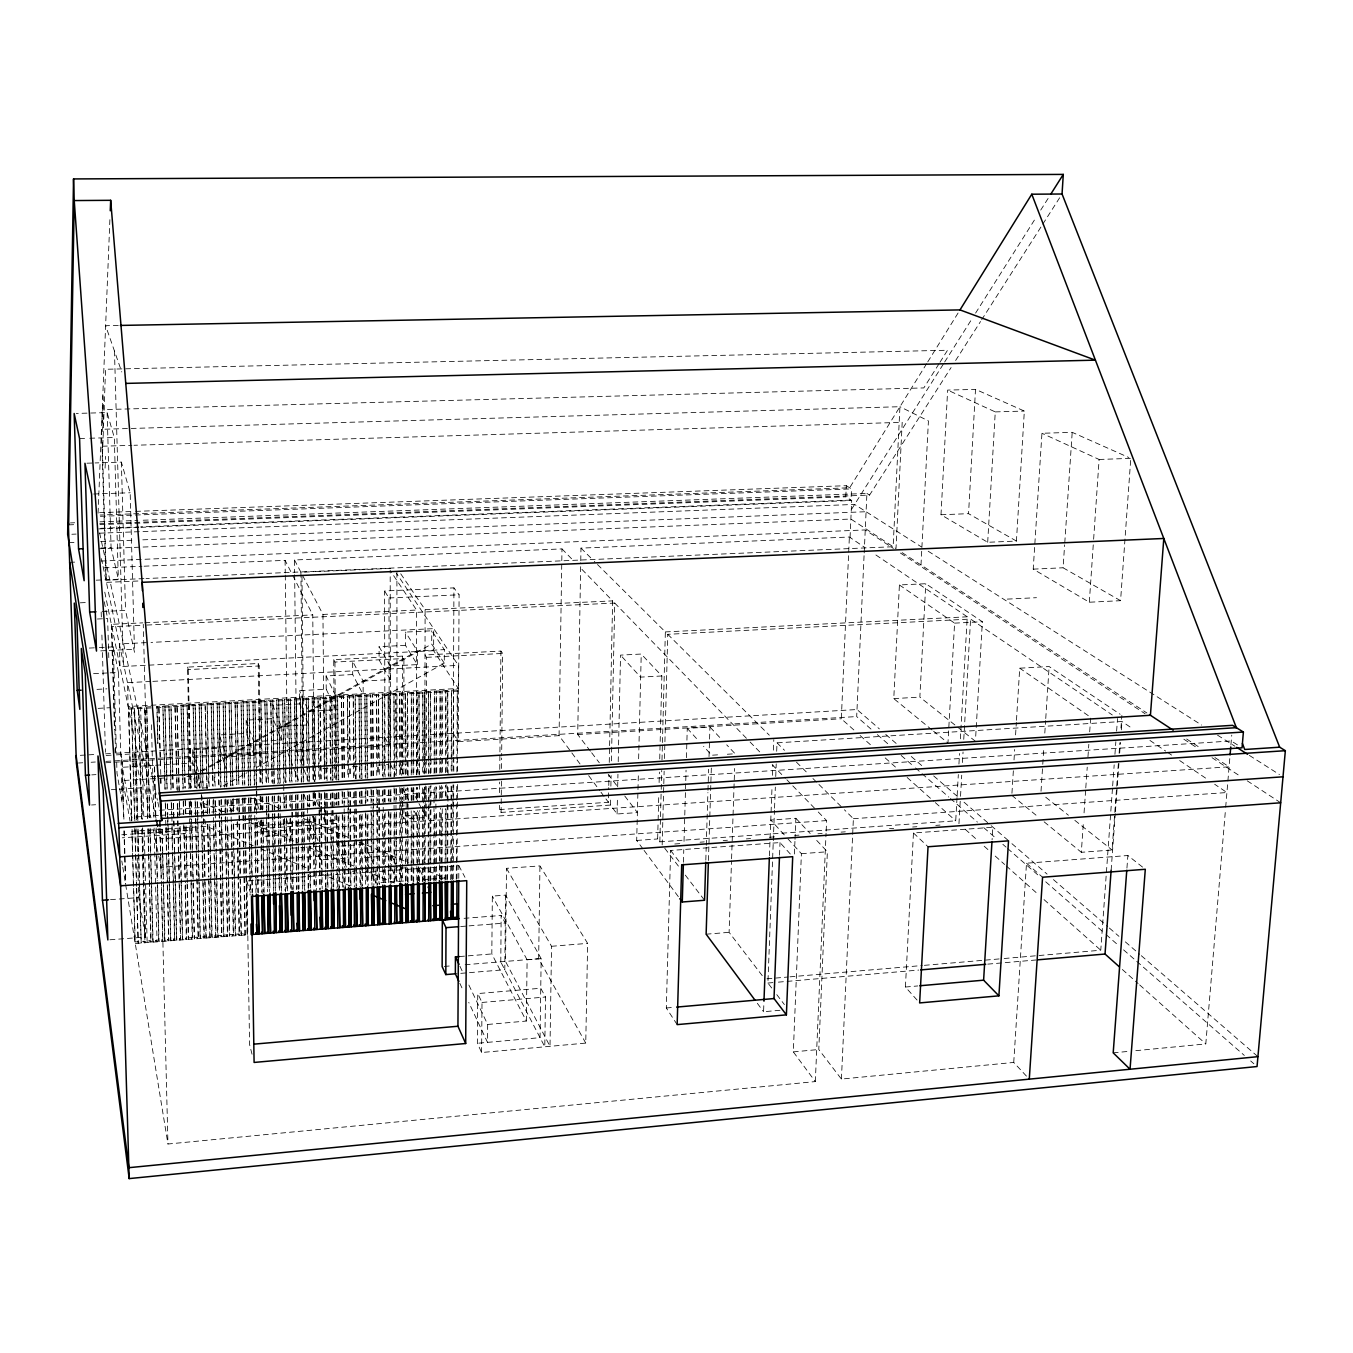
<?xml version="1.0" encoding="UTF-8"?>
<svg xmlns="http://www.w3.org/2000/svg" width="1353" height="1353" viewBox="0 0 1353 1353"><rect width="100%" height="100%" fill="white"/><g stroke="black" fill="none" stroke-linecap="round" stroke-linejoin="round"><path stroke-width="0.75" stroke-dasharray="5 3.75" d="M405.511 881.344L405.511 841.532M405.511 833.16L405.511 812.206M405.511 799.64L405.511 789.171M405.511 774.508L405.511 764.022M405.511 761.925L405.511 692.804L406.171 756.868M405.46 645.364L379.077 646.683L390.273 666.014L417.35 664.611L405.46 645.364L405.46 632.088L431.742 630.802L444.342 649.643L444.291 663.207L256.241 767.625M406.154 880.634L406.154 863.857M406.154 861.76L406.154 836.577M406.154 834.48L406.171 788.342M406.171 773.645L406.171 758.965M407.388 881.53L407.405 835.816M407.405 833.736L407.422 787.649M407.422 774.981L407.439 692.685L408.082 756.75M408.048 882.596L408.048 863.721M408.048 861.624L408.082 788.207M408.082 775.624L408.082 758.847M411.177 880.566L411.177 867.882M411.177 865.768L411.211 810.819M411.227 800.249L411.227 787.581M411.244 774.897L411.295 692.482L411.904 775.387M411.819 880.228L411.87 811.039M411.887 800.553L411.887 787.97M413.054 881.107L413.088 839.57M413.105 837.507L413.122 812.578M413.122 799.927L413.139 787.277M413.155 774.626L413.223 692.381L413.815 775.269M413.714 882.19L413.781 810.904M413.798 800.418L413.798 787.852M402.484 801.297L402.484 816.028L416.318 815.098L416.318 810.87M416.335 798.202L416.352 787.632M416.369 774.948L416.572 610.051L390.188 570.476L390.459 760.149M416.825 880.143L416.927 810.447M416.944 797.78L416.944 787.209M416.961 774.542L417.062 692.161L417.637 775.032M417.35 664.611L417.367 651.013L405.46 632.088M417.502 881.902L417.587 810.65M417.603 798.084L417.62 787.598M418.72 880.702L418.737 864.093M418.737 862.013L418.787 835.038M418.787 832.958L418.821 812.206M418.838 797.441L418.855 789.019M418.872 774.271L418.889 763.718M418.889 761.621L418.99 692.059L419.548 774.914M419.379 881.767L419.447 839.858M419.447 837.761L419.498 810.532M419.515 797.966L419.531 785.383M422.491 881.852L422.508 867.07M422.508 864.956L422.559 839.621M422.559 837.507L422.626 803.733M422.626 801.619L422.66 786.854M422.694 772.073L422.694 763.633M422.711 761.519L422.829 691.857L423.371 773.307M423.151 881.124L423.185 866.326M423.185 864.212L423.337 785.992M424.368 880.279L424.554 786.55M424.588 773.899L424.605 763.38M424.605 761.265L424.757 691.738L425.265 773.189M424.69 814.54L424.69 810.346M424.724 797.746L424.741 787.243M424.774 772.546L425.113 609.662L400.42 573.351M425.045 880.989L425.079 861.962M425.096 859.848L425.248 785.873M402.484 816.028L403.904 818.92L426.178 817.432L426.195 811.107M426.195 809.009L426.246 785.839M426.28 773.189L426.533 657.355L425.011 654.97L500.914 651.081L502.673 653.448L501.659 755.938M428.14 881.429L428.174 866.664M428.174 864.55L428.241 839.232M428.241 837.118L428.36 786.482M428.394 773.815L428.411 763.278M428.427 761.164L428.597 691.535L429.087 772.952M428.816 880.702L428.918 838.454M428.918 836.34L428.986 810.988M429.002 808.874L429.053 785.636M430.017 881.209L430.068 862.182M430.068 860.068L430.136 834.7M430.136 832.585L430.254 786.178M430.288 773.544L430.322 763.024M430.322 760.91L430.508 691.434L431.032 755.938M430.694 880.566L430.829 834.091M430.829 831.994L430.897 806.642M430.897 804.528L430.947 785.518M430.981 772.834L431.032 758.052M444.291 663.207L431.708 644.045L431.742 630.802M150.673 681.455L127.486 682.673L128.163 706.52L458.295 688.491L433.636 650.692L433.704 628.638L150.995 642.404M433.772 881.023L433.823 866.258M433.823 864.144L434.059 786.127M434.093 773.459L434.347 691.214L434.837 759.929M434.465 880.296L434.601 838.065M434.601 835.951L434.685 810.616M434.719 797.932L434.753 787.378M434.803 772.597L434.837 762.043M435.649 880.803L435.869 811.073M435.886 808.959L435.954 785.822M436.004 773.189L436.258 691.112L436.748 759.811M436.342 880.16L436.495 837.93M436.495 835.816L436.579 810.481M436.613 797.813L436.647 787.26M436.698 772.478L436.731 761.925M439.421 878.503L439.657 811.056M439.708 798.405L439.742 785.755M439.793 773.104L440.097 690.909L440.554 759.574M440.114 879.89L440.266 837.676M440.266 835.562L440.368 808.13M440.418 797.577L440.452 787.023M440.503 772.242L440.537 761.688M441.281 880.38L441.45 838.15M441.45 836.036L441.552 810.701M441.602 798.067L441.653 785.45M441.687 772.834L442.008 690.808L442.465 755.245M441.991 879.738L442.177 833.313M442.177 831.216L442.262 807.995M442.313 797.441L442.346 786.888M442.397 772.123L442.465 757.342M445.036 880.194L445.103 865.446M445.103 863.332L445.222 838.065M445.222 835.951L445.34 808.57M445.391 795.919L445.441 785.4M445.492 772.749L445.83 690.588L446.27 755.008M445.746 879.467L445.797 866.816M445.847 858.377L446.05 807.741M446.101 797.205L446.152 784.537M446.202 771.886L446.27 757.122M446.913 879.974L446.98 865.193M446.98 863.079L447.099 837.761M447.116 835.647L447.251 801.906M447.268 799.809L447.336 785.095M447.386 772.478L447.437 761.959M447.437 759.862L447.742 690.487L448.097 773.882M447.623 879.332L447.691 864.567M447.708 862.453L448.046 784.419M450.667 879.788L450.735 865.041M450.735 862.943L450.87 837.676M450.87 835.562L451.039 801.872M451.039 799.775L451.107 785.028M451.175 770.297L451.226 761.874M451.226 759.76L451.564 690.284L451.902 771.531M451.378 879.061L451.834 784.182M452.528 879.636L452.629 860.694M452.646 858.597L452.765 833.33M452.781 831.216L453.001 784.909M453.069 770.178L453.137 757.545M453.154 755.431L453.931 587.879L384.54 590.99L385.064 777.079M453.255 878.926L453.475 836.763M453.475 834.649L453.61 809.348M453.61 807.251L453.729 784.063M453.796 771.413L453.475 690.165M456.282 879.365L456.35 864.635M456.367 862.537L456.502 837.287M456.519 835.173L456.79 784.672M456.857 772.039L456.908 761.519M456.925 759.405L457.28 689.962L156.83 706.418L157.777 744.268M457.01 878.655L457.229 836.492M457.246 834.395L457.382 809.111M457.399 806.997L457.517 783.81M457.585 771.176L457.28 689.962M458.295 688.491L458.43 665.355L396.564 573.503M580.031 763.971L559.06 735.643L458.295 741.681L459.09 594.779L453.931 587.879M458.768 878.368L458.836 865.683L246.922 880.938L249.578 1044.516L252.098 1054.477M506.496 868.322L551.534 946.288L550.011 1046.326L505.532 961.425L506.496 868.322L539.948 865.903L587.642 943.379L585.748 1043.095L481.6 1052.516L477.355 1043.281L477.744 993.576L540.743 988.248L545.513 997.009L544.785 1046.799L500.678 961.814M481.6 1052.516L482.006 1002.455L477.744 993.576M468.865 985.035L487.672 1024.458L487.503 1042.368L468.747 1002.37M487.672 1024.458L526.334 1021.058L491.815 953.933L492.34 896.109L505.565 895.128L541.166 958.651L540.05 1037.666L477.355 1043.281M624.748 795.987L637.449 812.595L617.086 813.982L610.491 805.069L501.1 812.409L499.375 809.568L499.409 805.339M499.545 792.655L499.646 782.085M499.764 769.417L500.914 651.081M501.1 812.409L501.422 781.036M501.54 768.487L501.642 758.018M500.796 962.051L501.134 915.474L461.221 918.552M505.565 895.128L504.787 969.712L455.352 973.805M526.334 1021.058L527.112 959.801L492.34 896.109M585.748 1043.095L538.663 958.719L539.948 865.903M559.06 735.643L561.985 548.912L294.497 559.973L294.633 572.59M590.415 751.135L577.714 734.527L580.725 562.78M580.758 560.683L580.978 548.117L849.363 537.023L864.973 547.576M499.375 809.568L608.427 802.278L608.732 787.598M608.765 785.501L608.985 775.015M609.256 762.432L609.56 747.735M609.611 745.638L612.621 600.884L579.355 566.738M610.491 805.069L610.626 798.76M610.88 786.144L611.116 775.607M611.421 760.893L614.736 603.066L145.515 625.12M617.086 813.982L617.442 797.255M617.678 786.803L617.949 774.254M618.22 761.722L618.541 747.093M618.575 744.996L620.537 655.123L641.237 654.04L661.871 675.976L659.706 759.557M642.861 848.771L636.688 840.45L638.396 772.952M638.633 758.796L641.237 654.04M957.028 797.695L955.725 820.831L659.841 841.854L657.643 838.961L658.082 822.252M658.133 820.155L658.776 795.09M659.114 782.541L659.385 772.089M659.841 841.854L660.45 818.751M660.501 816.654L661.16 791.471M661.228 789.357L661.718 770.466M661.989 759.98L665.355 631.919L594.305 561.36M662.175 844.898L664.137 771.193M664.458 758.559L664.847 743.812M664.915 741.715L667.756 634.303L970.591 619.065L1112.284 714.959M677.16 1024.61L666.319 1007.985L670.631 850.445L780.021 842.581L792.706 856.686M683.417 862.25L683.789 849.701M684.026 841.329L685.7 782.761M685.768 780.664L686.056 770.212M686.428 757.663L687.256 728.371L709.936 727.018L721.132 738.907M705.809 860.119L706.198 847.452M706.266 845.337L707.907 792.52M707.974 790.406L708.617 769.265M709.023 756.598L709.936 727.018M708.431 860.491L711.34 767.861M762.263 975.665L729.098 932.335L731.516 860.897M731.584 858.8L734.628 768.47M779.988 1010.285L763.582 1011.74L763.887 1003.317M769.434 855.857L771.988 787.936M772.462 775.337L772.851 764.851M773.409 750.154L773.798 739.651M771.717 988.011L767.912 983.039L774.457 810.261M774.542 808.164L775.337 787.091M775.743 776.554L776.216 763.921M776.69 751.27L777.011 742.848L1121.975 721.504L1132.461 728.607M779.531 855.214L780.021 842.581M98.076 513.193L109.914 219.118M794.431 854.014L794.938 841.414M795.023 839.317L795.868 818.294L770.77 820.036L784.689 835.325M122.819 867.222L167.958 1144.012L815.318 1081.588L793.315 1051.89L801.399 853.675L786.093 836.847M105.077 468.138L105.602 456.333M815.318 1081.588L826.057 833.211M826.159 831.097L826.615 820.578L817.787 811.512M1026.453 1076.109L1013.735 1062.443L841.414 1079.068L818.785 1049.505L827.376 851.764L815.927 839.587M850.056 537.496L851.697 500.525L845.811 496.805L846.301 485.693L135.435 511.383M853.844 729.943L841.312 718.764L849.363 537.023M846.301 485.693L851.494 488.907L851.003 500.086L140.797 526.807M870.977 729.064L856.686 716.566L864.093 554.984M864.195 552.903L866.918 493.439L139.968 520.347M841.414 1079.068L853.388 818.7L844.407 809.787M143.942 578.61L105.957 580.217L101.458 429.29L899.948 406.712L893.132 546.73L146.039 578.526M932.031 729.96L893.775 698.622L899.407 584.953L925.773 583.718L982.363 621.737L975.547 739.195M920.987 564.979L928.429 420.935L899.948 406.712M975.428 741.292L919.854 697.099L925.773 583.718M917.046 1000.036L905.411 987.03L913.461 832.974L992.848 827.258L992.087 839.824M1016.424 541.065L968.545 513.666L975.513 389.343L1024.339 411.058L1016.424 541.065L987.69 542.282L940.995 514.749L947.641 390.087L975.631 389.41M899.407 584.953L954.592 623.141L947.963 743.034L933.621 731.263M957.146 795.598L958.33 774.559M958.939 764.039L959.531 753.52M960.359 738.806L967.26 616.799L873.632 553.445M958.956 823.723L960.393 798.405M960.529 796.291L961.729 775.201M962.44 762.534L963.048 751.98M963.759 739.33L970.591 619.065M987.69 542.282L995.267 411.904L947.641 390.087M1011.943 793.264L1013.38 770.347M1014.023 759.912L1014.665 749.494M1015.579 734.899L1016.357 722.401M1016.475 720.303L1019.722 668.196L1049.133 666.555L1120.132 714.249M1130.634 460.46L1120.572 600.681L1089.317 602.22L1033.218 569.139L1041.945 433.281L1072.202 432.334L1128.892 457.534M1013.735 1062.443L1026.504 863.214L1127.878 855.519L1143.725 868.017M1041.015 791.268L1042.639 766.339M1042.774 764.259L1043.856 747.617M1044.804 733.072L1045.615 720.608M1045.751 718.528L1049.133 666.555M1120.572 600.681L1063.086 567.786L1064.625 544.853M1064.777 542.773L1072.202 432.334M1089.317 602.22L1093.495 541.335M1093.63 539.238L1099.11 459.462L1041.945 433.281M1118.356 763.769L1112.081 849.988L1081.318 852.305L1083.482 821.153M1084.057 812.849L1085.647 790M1085.783 787.92L1087.237 767.151M1087.964 756.767L1088.827 744.319M1089.689 731.855L1090.704 717.327L1019.722 668.196M1004.18 958.499L1100.767 950.229L1110.678 813.305M1110.83 811.191L1112.504 788.021M1112.656 785.907L1114.179 764.851M1114.94 754.314L1115.853 741.681M1116.614 731.144L1117.527 718.511M1119.117 753.266L1119.878 742.746M1120.96 728.032L1121.874 715.416M1111.134 870.25L1115.261 813.677M1115.413 811.58L1118.914 763.396M1119.675 752.928L1120.436 742.459M1121.349 729.876L1121.975 721.504M1126.931 868.119L1127.878 855.519M1135.827 1050.672L1205.794 1043.924L1225.514 809.297M1225.683 807.2L1229.928 756.868M1230.926 744.945L1231.754 735.102M926.636 363.686L849.667 487.773L100.105 515.036M927.752 361.894L960.004 309.905M938.914 363.94L923.828 387.922L103.86 409.587L102.879 393.926M939.997 362.232L947.54 350.241L105.534 369.268L102.557 453.441M851.68 509.083L943.548 363.788M944.665 362.012L972.3 318.31M975.598 313.084L1036.212 217.224M1040.728 210.087L1049.759 195.813M99.75 523.712L869.573 495.08L951.091 367.559M955.624 360.49L980.536 321.524M981.669 319.748L1041.675 225.883M1042.808 224.108L1060.921 195.779M223.076 786.042L247.024 772.749M200.515 771.125L417.367 650.996L444.342 649.626M202.054 771.295L431.708 644.045M1113.198 1052.854L1127.59 1051.467M793.315 1051.89L818.785 1049.505M666.319 1007.985L674.606 1007.258M905.411 987.03L917.757 985.948M482.006 1002.455L545.513 997.009M766.914 978.811L787.92 977.018M790.017 976.832L922.289 965.518M924.387 965.332L1002.083 958.685M767.912 983.039L776.301 982.329M778.381 982.143L918.687 970.067M987.775 964.131L1035.941 959.987M444.224 966.431L452.595 965.738M465.144 964.723L538.663 958.719M527.112 959.801L541.166 958.651M551.534 946.288L587.642 943.379M706.131 934.196L729.098 932.335M459.479 956.554L491.815 953.933M460.68 926.534L466.954 926.044M469.051 925.875L505.261 923.05L501.134 915.474M109.965 939.777L145.6 937.054L144.128 882.393M142.792 854.132L145.177 942.72L144.906 941.198L135.012 941.959L131.901 831.266L206.417 826.328L253.214 845.71M148.779 853.726L151.113 942.263L150.843 940.741L146.885 941.045L147.156 942.567L144.111 828.696M151.299 882.207L152.821 940.589L156.779 940.284L157.049 941.806L154.124 828.036M155.933 829.677L158.741 940.132L162.698 939.828L162.986 941.35M163.223 881.361L164.66 939.675L168.618 939.388L168.905 940.893L166.842 856.703M169.159 880.938L170.579 939.236L174.52 938.931L174.825 940.436L172.71 852.086M175.112 880.515L176.482 938.779L180.423 938.475L180.727 939.98L179.357 881.107M179.848 828.087L182.384 938.322L186.308 938.018L186.629 939.523L185.395 884.896M187.069 883.813L188.27 937.866L192.194 937.561L192.532 939.067L190.587 850.851M192.989 883.391L194.155 937.409L198.079 937.105L198.417 938.61L196.625 854.656M198.806 878.807L200.041 936.952L203.965 936.665L204.303 938.153L203.085 879.416M203.119 801.162L205.91 936.513L209.816 936.208L210.189 937.714L209.005 878.993M210.611 877.979L211.778 936.056L215.685 935.752L216.057 937.257L214.417 853.422M215.956 848.957L217.647 935.6L221.537 935.312L221.926 936.8L220.251 848.821M221.858 848.551L223.499 935.16L227.389 934.855L227.778 936.344L226.763 881.429M228.369 881.936L229.333 934.703L233.223 934.399L233.629 935.904L232.648 881.006M233.663 847.739L235.185 934.263L239.075 933.959L239.464 935.447L237.942 846.809M239.616 851.561L241.003 933.807L244.893 933.502L245.299 934.991L244.335 875.932M246.28 875.797L247.244 934.855L135.249 943.481L133.727 888.6M337.929 840.568L337.962 846.251L364.921 844.373L364.972 857.565L375.931 883.069L403.431 881.057L398.425 870.182M801.399 853.675L827.376 851.764M674.809 844.001L681.117 843.545M700.059 842.192L704.27 841.887M723.212 840.534L727.424 840.247M746.366 838.894L750.577 838.589M769.519 837.236L775.844 836.78M794.786 835.427L798.997 835.139M817.939 833.786L822.15 833.482M841.092 832.129L845.304 831.824M889.496 828.679L893.707 828.374M912.649 827.021L916.86 826.734M935.802 825.381L940.014 825.076M352.169 871.247L356.11 870.96M399.964 868.22L408.149 867.628M110.523 899.644L138.716 897.597L145.6 937.054M826.615 820.578L161.007 867.222L153.024 828.154M853.388 818.7L1226.917 792.537L1214.673 784.25M315.131 846.403L320.255 859.899L348.127 857.937L348.178 867.645M364.972 857.565L391.761 855.688L397.596 868.372M636.688 840.45L657.643 838.961M283.251 819.495L283.301 823.317L310.615 821.508L310.733 834.835L337.878 832.991L340.246 838.742M292.079 848.162L304.104 847.333M306.116 847.198L320.137 846.234L320.255 859.899M235.016 824.417L263.463 822.523L263.666 836.34L291.927 834.429L292.011 842.276M121.77 834.767L191.094 830.133L191.838 833.127L122.277 837.795M314.64 817.669L314.674 821.88L260.588 825.499L261.569 828.459L336.085 823.47L336.034 815.081M323.13 817.398L324.652 821.22L334.884 820.544L336.085 823.47M159.569 810.244L1231.264 740.97L1238.959 745.841M158.453 815.504L131.512 817.263L122.396 767.286L153.481 765.409M160.533 815.369L183.332 813.88M185.412 813.745L234.779 810.532L231.735 800.519M91.547 804.984L95.64 804.731M155.713 776.351L147.274 776.876L143.266 624.257M164.153 778.009L122.785 780.563L130.074 821.136M186.917 776.605L193.124 776.233L196.185 787.75M322.961 768.521L333.498 767.861M352.49 766.694L360.93 766.17M377.808 765.138L388.362 764.479M111.335 789.695L117.373 789.323M119.402 789.188L141.591 787.818L142.437 819.343M717.58 754.856L711.729 755.228L703.577 746.281M727.322 754.247L735.119 753.756L726.713 744.843M207.584 787.717L199.635 788.224L198.671 772.14M78.474 763.007L82.702 762.771M91.125 762.263L95.353 762.01M105.889 761.384L856.686 716.566M105.788 762.754L287.394 751.896L292.688 765.51M294.65 574.704L296.595 751.338L389.224 745.807L388.987 597.975L384.54 590.99M577.714 734.527L841.312 718.764M253.975 755.228L226.255 756.885L219.406 734.95L246.381 733.394L253.975 755.228L253.755 741.647L246.178 720.151L273.069 718.629L281.373 740.023L253.755 741.647M155.544 765.274L192.836 763.024L195.897 774.39M91.767 774.88L95.978 774.626M893.775 698.622L919.854 697.099M80.317 755.329L86.643 754.957M88.723 754.839L95.065 754.467M105.517 753.841L114.007 753.35M116.02 753.232L857.007 709.53L879.365 728.895M193.09 774.339L192.549 749.799L219.643 748.192L225.934 768.605M106.126 755.464L114.312 754.991M116.358 754.873L134.759 753.773L141.591 787.818M299.673 703.898L272.883 705.387L281.204 726.443L308.704 724.87L299.673 703.898L299.537 690.656L326.225 689.218L335.967 709.75L308.569 711.289L299.537 690.656M661.871 675.976L640.578 677.126L620.537 655.123M98.109 708.363L110.286 707.704M352.693 674.555L326.107 675.959L335.865 696.152L363.162 694.664L363.111 681.066L352.626 661.296L352.693 674.555L363.162 694.664M150.758 706.74L128.45 707.974L131.613 820.831M151.046 707.94L128.704 709.158L131.833 821.051M156.83 706.418L157.117 707.602L458.024 691.095M96.976 689.37L106.887 688.846M363.111 681.066L390.29 679.612L390.273 666.014M190.181 788.342L187.526 667.114L258.203 663.494L259.184 665.964L260.672 767.252M334.462 762.027L333.717 659.638L402.45 656.12L403.904 658.522L403.904 757.714M93.577 673.676L108.071 672.931M110.151 672.83L118.438 672.39L122.21 803.039L117.018 773.341L116.713 762.804M187.526 667.114L188.27 669.6L259.184 665.964M333.717 659.638L334.952 662.057L403.904 658.522M426.533 657.355L502.673 653.448M152.788 681.354L458.43 665.355M665.355 631.919L967.26 616.799M954.592 623.141L982.363 621.737M433.636 650.692L119.994 666.623L119.352 643.943L148.881 642.506M1007.308 599.108L1036.483 597.688M89.315 648.07L97.315 647.681M99.31 647.58L113.314 646.886L118.438 672.39M100.731 650.878L107.039 650.556M109.153 650.455L134.437 649.22L130.176 492.763L121.364 462.117L95.065 462.946M97.382 619.014L107.631 618.541L108.054 633.052M104.773 592.157L111.352 624.325L142.826 622.854M144.923 622.752L312.763 614.905L314.302 781.763M303.918 765.477L301.956 574.247L322.961 614.431L416.572 610.051M425.113 609.662L612.621 600.884M115.546 752.268L111.842 626.693L143.401 625.204M80.284 602.812L86.271 602.542M388.987 597.975L459.09 594.779M102.304 611.488L125.525 610.44L134.522 652.349M1033.218 569.139L1063.086 567.786M137.921 581.012L106.413 582.365L102.151 439.505M104.063 567.854L141.947 566.281M144.061 566.197L285.094 560.362L291.774 573.537M96.215 580.183L118.354 579.253L114.295 437.526L107.124 412.597L76.208 413.426M294.497 559.973L300.907 572.251L313.422 571.71M315.52 571.626L392.725 568.328M100.917 547.999L111.081 547.61L118.354 579.253M940.995 514.749L968.545 513.666M99.361 548.777L850.885 519.045L896.007 548.608L902.197 422.339L133.998 445.272M69.646 562.324L78.085 561.985M101.306 561.038L865.244 529.936L893.403 548.422M71.861 534.249L76.089 534.08M99.293 533.2L854.622 504.432L921.308 546.832M68.986 542.705L75.311 542.452M100.629 541.471L134.353 540.168M142.792 539.83L866.072 511.722M99.581 512.686L133.338 511.451M100.393 516.322L851.494 488.907M70.441 522.918L74.652 522.765M99.936 521.835L137.871 520.431M68.648 524.863L74.855 524.626M99.953 524.609L845.811 496.805M100.748 528.313L138.683 526.892M98.752 528.905L138.818 527.382M140.932 527.315L851.697 500.525M93.661 494.014L130.176 492.763M1099.11 459.462L1130.787 458.363M86.964 463.2L93.036 463.014M102.354 446.219L131.901 445.34M79.573 438.541L87.742 438.287M89.788 438.237L114.295 437.526M995.267 411.904L1024.339 411.058M118.286 325.464L105.619 325.701L121.77 371.974M261.011 848.94L309.769 869.133M321.456 873.97L350.715 886.097M223.313 811.58L199.906 801.822L205.876 824.281M248.664 822.167L297.423 842.513M309.127 847.401L353.979 866.123M365.682 870.994L394.941 883.205M279.428 808.35L255.429 798.236L227.744 800.029L231.092 811.293M303.275 818.396L351.391 838.657M359.12 841.921L408.86 862.876M420.259 867.662L444.782 877.996L418.365 879.957L418.381 866.901L425.434 881.513M866.918 493.439L869.573 495.08M928.209 551.229L1201.616 725.056M1217.531 735.169L1234.9 746.213M1249.394 755.431L1279.464 774.559M902.13 552.616L1146.887 712.98M1186.666 739.026L1199.367 747.346M1214.943 757.562L1229.082 766.813L160.297 838.809L158.132 828.493M900.455 553.056L1145.128 713.758M1183.858 739.195L1196.187 747.279M1212.034 757.697L1240.194 776.199M1247.229 780.816L1280.682 802.786M1149.949 740.446L1165.694 751.101M1167.453 752.285L1172.696 755.837M1179.698 760.572L1207.688 779.514M1045.734 797.221L1068.396 815.233M1074.857 820.375L1112.081 849.988M1011.824 795.361L1037.683 816.535M1044.144 821.846L1081.318 852.305M885.758 734.425L896.938 744.099M911.313 756.547L922.492 766.238M933.671 775.912L957.636 796.663M964.029 802.194L989.584 824.315M991.174 825.702L1010.336 842.293M1011.943 843.68L1047.087 874.106M1053.463 879.636L1107.769 926.67M1109.375 928.04L1118.965 936.344M1125.341 941.874L1139.716 954.322M1141.323 955.708L1257.918 1056.659M1026.504 863.214L1042.571 877.234M877.336 734.611L888.464 744.336M901.166 755.448L913.884 766.559M915.474 767.946L948.825 797.103M950.415 798.507L977.424 822.117M983.783 827.664L996.485 838.775M1002.844 844.323L1006.023 847.113M1007.613 848.5L1039.392 876.27M1045.734 881.818L1104.522 933.215M1106.111 934.602L1117.223 944.326M1123.582 949.874L1244.32 1055.425M1250.679 1060.972L1253.859 1063.746M860.119 735.542L871.095 745.334M885.2 757.917L896.16 767.692M907.136 777.485L933.773 801.264M935.346 802.65L955.725 820.831M965.264 829.338L977.864 840.585M984.172 846.217L988.908 850.428M995.199 856.06L1004.653 864.482M1006.226 865.886L1037.751 894.012M1044.042 899.627L1100.767 950.229M1122.347 969.492L1138.093 983.53M1139.666 984.933L1205.794 1043.924M913.461 832.974L928.04 846.758M580.978 548.117L592.834 559.888M667.756 634.303L769.316 735.203M777.011 742.848L784.503 750.289M796.477 762.179L806.963 772.597M812.95 778.55L817.449 782.998M818.954 784.486L842.902 808.299M561.985 548.912L573.554 560.785M614.736 603.066L748.632 740.531M750.103 742.036L760.403 752.606M772.174 764.699L785.416 778.279M786.888 779.802L791.302 784.334M792.773 785.839L816.316 810.007M795.868 818.294L810.193 833.516M687.256 728.371L698.131 740.311M670.631 850.445L681.709 864.855M591.684 752.792L599.311 762.771M608.224 774.39L617.12 786.008M664.746 848.246L680.153 868.389M685.294 875.103L704.558 900.269M776.791 994.641L784.402 1004.586M588.673 775.624L599.785 790.626M601.02 792.283L604.723 797.289M605.958 798.946L608.427 802.278M644.079 850.428L679.815 898.663M757.325 1003.3L763.582 1011.74M453.221 733.343L458.295 741.681M390.29 679.612L379.111 659.943L379.077 646.683M384.912 695.104L384.269 693.954L384.404 758.373M458.836 865.683L464.975 877.319M384.844 737.368L389.224 745.807M398.949 765.003L403.718 774.17M411.346 788.85L418.009 801.703M418.973 803.53L421.832 809.043M422.779 810.87L426.178 817.432M390.459 764.36L396.209 775.641M402.906 788.799L408.657 800.063M414.407 811.343L416.318 815.098M292.738 575.414L312.763 614.905M459.919 966.262L463.504 973.771M459.817 983.327L463.386 990.937M391.778 868.812L397.596 881.666M364.921 844.373L373.36 863.738M341.024 840.67L348.127 857.937M337.962 846.251L348.211 871.535M296.595 751.338L301.516 763.599M303.968 769.688L308.569 781.138M313.169 792.587L322.352 815.504M293.449 767.455L298.759 781.053M304.07 794.668L308.619 806.337M312.408 816.062L314.674 821.88M310.615 821.508L317.938 840.517M310.733 834.835L314.403 844.475M258.93 700.82L260.334 767.269M286.515 819.343L291.927 834.429M283.301 823.317L290.049 842.429M259.133 809.466L255.429 798.253L255.599 809.804M258.727 821.186L263.666 836.34M246.922 880.938L250.339 892.574M189.082 704.642L190.925 775.134M247.244 934.855L245.417 846.944M243.929 933.587L244.335 935.075M192.549 749.799L198.671 772.174L198.959 785.738M241.003 933.807L241.409 935.295L240.411 876.22M196.405 776.284L199.635 788.241M201.259 794.279L202.882 800.316M203.424 802.329L206.13 812.392M238.094 934.027L238.5 935.532M235.185 934.263L235.574 935.752L234.137 853.422M232.259 934.483L232.648 935.972M229.333 934.703L229.722 936.208L227.693 824.248M226.408 934.923L226.797 936.428M223.499 935.16L223.871 936.648L222.755 877.471M220.573 935.38L220.945 936.885M217.647 935.6L218.002 937.105L216.311 849.092M214.704 935.836L215.076 937.325M211.778 936.056L212.133 937.561L209.884 824.349M208.852 936.276L209.208 937.781M205.91 936.513L206.265 938.018L205.064 879.281M202.984 936.733L203.322 938.238M200.041 936.952L200.379 938.458L198.519 850.31M197.098 937.189L197.437 938.694M194.155 937.409L194.494 938.914L192.667 854.927M140.898 708.498L140.627 707.298L143.824 818.142M191.213 937.646L191.551 939.151M188.27 937.866L188.608 939.371L187.374 884.744M99.632 532.964L157.405 800.215M157.844 802.228L159.147 808.231M185.327 938.086L185.649 939.608M182.384 938.322L182.706 939.828L181.437 885.166M101.424 558.603L102.828 565.317M103.065 566.467L155.984 818.261M179.442 938.542L179.746 940.047M176.482 938.779L176.803 940.284L174.706 851.95M111.842 626.693L150.927 817.872M173.539 938.999L173.844 940.504M104.249 601.747L107.631 618.541M170.579 939.236L170.884 940.741L168.736 852.356M167.62 939.456L167.924 940.961M164.66 939.675L164.965 941.198L163.493 882.241M161.717 939.912L162.005 941.417M158.741 940.132L159.028 941.654L157.523 882.663M155.781 940.369L156.069 941.874M120.755 753.063L122.227 761.012L123.935 820.459M152.821 940.589L153.092 942.111L150.792 853.591M149.862 940.825L150.132 942.348M143.925 941.282L144.179 942.804M121.804 860.965L122.48 865.125M102.405 405.765L103.386 421.324M102.151 411.853L103.132 427.362M101.915 417.891L102.879 433.349M101.187 611.996L101.441 620.384M101.898 635.031L105.466 752.285M124.239 830.962L125.744 883.441M121.888 759.236L123.647 820.324M123.952 830.86L125.474 883.526M107.124 412.597L111.081 547.61M113.314 646.886L116.409 752.268M111.352 624.325L114.464 729.69M115.022 748.649L115.14 752.86M108.122 635.132L108.798 657.93M142.657 827.748L144.078 880.296M141.828 818.277L138.598 707.416L141.625 819.039M142.099 828.831L142.725 852.035M141.896 829.575L143.266 880.126M143.317 882.224L144.906 941.198M137.854 820.645L134.539 707.636L137.634 820.425M138.091 829.085L141.202 943.024L139.359 883.052M137.921 830.877L138.496 851.747M138.547 853.828L139.291 880.972M134.759 753.773L136.585 820.476M136.822 828.814L137.566 855.908M137.617 857.988L138.361 885.082M138.429 887.179L138.716 897.597M134.843 820.848L131.495 707.805L134.59 819.495M135.08 829.288L136.653 886.283M136.721 888.38L138.226 943.261L136.349 882.731M134.826 827.935L136.281 880.617M132.07 829.49L133.659 886.486M121.364 462.117L125.525 610.44M114.464 351.002L123.309 662.784M154.58 766.813L155.916 819.478M156.136 827.901L157.472 880.566M154.327 767.117L155.663 819.241M151.468 724.785L153.921 819.597M149.845 817.753L146.716 706.976L149.608 817.55M150.132 828.29L150.724 851.477M149.929 830.082L151.248 880.126M147.849 817.889L144.686 707.078L147.629 818.65M148.12 828.425L148.729 851.612M147.9 829.169L150.843 940.741M172.812 772.022L170.968 705.64L172.541 772.275M172.863 774.136L173.218 788.85M173.556 803.581L174.655 849.836M172.592 774.356L172.93 788.917M173.285 803.496L175.061 878.418M170.816 772.14L168.939 705.759L170.952 789.78M170.85 774.254L171.205 788.968M171.56 803.699L171.814 814.218M171.865 816.316L172.66 849.988M171.256 802.38L171.56 814.98M171.865 827.596L174.52 938.931M166.791 772.394L164.914 705.978L166.639 776.808M166.842 774.491L167.197 789.222M167.552 803.953L167.823 814.472M167.873 816.586L168.685 850.259M166.69 778.888L166.943 789.306M167.298 803.885L167.637 818.464M167.687 820.544L168.398 849.701M168.448 851.781L169.108 878.858M164.897 776.723L162.884 706.08L164.948 790.152M164.948 778.821L165.201 789.357M165.556 804.088L165.81 814.607M166.131 827.241L166.791 854.606M165.269 802.769L165.827 825.888M165.878 827.985L167.214 882.63M167.265 884.727L168.618 939.388M161.024 783.286L158.859 706.3L160.314 764.665M162.174 829.609L163.442 880.143M160.669 779.26L160.77 783.421M161.92 829.271L162.428 850.107M162.495 852.187L163.155 879.281M157.117 707.602L158.013 743.406M160.043 828.611L167.958 1144.012M159.891 828.374L160.584 855.722M160.635 857.819L161.159 878.858M161.379 887.264L162.698 939.828M190.452 800.875L190.874 819.681M190.925 821.778L191.094 830.133M189.2 787.852L187.069 704.761L188.913 788.647M189.521 802.549L189.758 813.052M190.029 825.651L190.553 848.754M189.2 801.23L190.959 880.938M190.993 883.035L192.194 937.561M184.921 775.489L183.044 704.981L184.634 775.692M184.972 777.603L185.209 788.106M185.496 800.705L185.784 813.305M186.054 825.922L187.323 882.646M184.684 777.772L184.921 788.173M185.192 800.655L185.479 813.136M185.801 827.698L186.359 852.644M186.41 854.707L187.018 881.733M183.213 788.224L181.031 705.082L182.655 776.436M183.501 800.841L183.839 815.538M184.076 826.057L184.684 853.371M184.735 855.468L185.361 882.782M182.706 778.533L182.943 789.036M183.213 801.619L183.501 814.202M183.737 824.704L184.414 854.081M184.465 856.178L184.938 877.167M185.124 885.555L186.308 938.018M179.256 790.575L177.006 705.319L178.647 776.064M179.509 801.094L179.848 815.808M180.084 826.311L181.387 883.069M178.681 778.144L178.968 790.626M179.256 803.124L179.56 815.605M177.26 790.71L174.994 705.42L176.651 776.808M177.564 803.31L179.323 879.01M176.702 778.905L176.955 789.408M177.294 804.105L177.632 818.802M177.683 820.899L178.461 854.487M178.511 856.584L180.423 938.475M206.84 788.292L205.132 703.763L207.178 788.833M207.094 800.976L207.347 813.643M207.567 824.214L208.024 847.452M208.074 849.566L208.633 877.048M208.666 879.162L209.816 936.208M202.815 770.195L201.123 703.983L202.865 788.478M202.849 772.292L203.204 789.07M203.457 801.669L205.013 877.184M200.819 770.314L199.111 704.101L200.853 787.903M200.853 772.411L201.157 787.108M201.343 795.496L203.035 877.319M201.157 802.566L201.377 813.052M201.648 825.618L202.206 852.847M202.257 854.944L203.965 936.665M196.828 770.567L195.103 704.321L196.895 788.85M196.862 772.664L197.183 787.345M197.487 802.041L197.707 812.544M197.758 814.641L198.468 848.213M197.166 801.534L198.756 876.744M194.917 774.88L193.09 704.423L194.883 788.275M194.967 776.977L195.187 787.48M195.508 802.177L195.813 816.857M195.864 818.971L196.574 852.542M195.153 800.858L195.661 823.909M195.695 826.006L198.079 937.105M190.976 777.231L191.196 787.734M191.517 802.43L191.754 812.916M192.025 825.516L192.616 852.83M188.27 669.6L190.874 789.103M191.145 801.686L192.295 852.221M192.346 854.301L192.938 881.31M221.046 786.6L219.118 703.002L220.708 787.361M221.3 799.285L221.655 818.294M221.689 820.408L222.721 875.357M220.945 800.012L221.824 846.437M219.406 734.95L219.643 748.192M218.746 769.231L217.123 703.12L218.374 768.555M218.78 771.311L219.051 785.975M219.338 800.638L219.541 811.124M219.575 813.221L220.201 846.724M218.408 770.669L218.696 785.433M218.966 800.215L219.169 810.768M219.22 812.882L219.862 846.657M219.896 848.754L221.537 935.312M215.093 786.228L213.131 703.34L214.4 768.741M215.364 800.891L215.567 811.377M215.82 823.943L216.26 846.995M214.569 777.18L214.721 785.619M215.009 800.401L215.212 810.954M215.262 813.052L215.922 846.843M212.861 773.781L211.136 703.442L212.489 773.138M212.895 775.878L213.097 786.364M213.351 798.93L213.588 811.512M213.842 824.078L214.366 851.325M212.539 775.252L212.742 785.805M213.03 800.587L213.317 815.369M213.368 817.483L214.028 851.274M214.078 853.388L215.685 935.752M209.123 786.6L207.127 703.661L208.768 785.992M209.377 799.183L209.664 813.863M209.072 800.773L209.326 813.441M209.58 826.108L209.986 846.86M210.036 848.923L210.578 875.898M207.398 799.302L207.685 813.982M207.905 824.467L208.362 847.536M208.413 849.633L208.954 876.896M238.585 768.605L237.079 702.021L238.466 784.131M238.618 770.72L238.872 785.484M239.092 798.152L240.377 874.106M238.72 798.879L238.974 813.61M239.007 815.724L239.582 849.447M236.606 768.724L235.084 702.122L236.487 784.317M236.64 770.838L236.893 785.603M237.113 798.27L237.333 810.937M237.519 821.491L237.908 844.695M236.741 799.082L236.927 809.618M237.147 822.252L239.075 933.959M232.716 773.189L231.092 702.342L232.581 786.617M232.75 775.303L232.936 785.856M233.173 798.524L233.392 811.191M233.612 823.859L233.984 844.965M232.801 799.251L233.02 811.901M233.24 824.535L233.612 845.642M230.737 773.307L229.097 702.461L230.602 786.803M230.771 775.421L230.957 785.975M231.228 800.756L231.414 811.326M231.634 823.994L232.09 849.329M232.124 851.443L232.615 878.892M230.839 799.454L232.259 879.585M232.293 881.682L233.223 934.399M227 786.228L225.122 702.681L226.644 786.989M227.27 801.01L227.456 811.58M226.881 799.64L228.336 879.822M225.021 786.347L223.127 702.782L224.666 787.175M225.258 799.031L225.68 822.269M225.714 824.383L226.729 879.315M224.902 799.826L226.374 880.008M226.425 882.105L227.389 934.855M254.668 784.503L252.977 701.158L254.263 785.315M254.888 799.251L255.057 809.787M255.243 822.421L256.021 872.989M256.055 875.103L256.309 891.965M254.465 797.949L255.7 877.911M255.717 880.008L255.92 892.625M250.728 784.74L249.003 701.361L250.339 785.501M250.931 797.391L251.218 816.366M251.252 818.464L252.419 892.236M250.525 798.118L251.793 878.131M251.827 880.245L252.03 892.879M248.749 784.858L247.024 701.48L248.36 785.687M248.952 797.509L249.256 816.485M249.29 818.599L250.17 873.412M250.204 875.526L250.457 892.388M248.563 798.321L249.307 844.644M249.341 846.741L249.781 874.106M249.815 876.22L250.119 895.162M246.178 720.151L246.381 733.394M244.808 785.112L243.05 701.7L244.183 771.142M245.011 797.763L246.246 873.683M244.216 773.239L244.386 783.776M244.622 798.507L245.383 844.83M242.83 785.23L241.054 701.801L242.204 771.311M243.033 797.898L244.301 873.835M242.238 773.426L242.424 783.945M242.661 798.693L242.897 813.441M242.948 815.555L243.506 849.244M243.54 851.358L244.893 933.502M271.75 769.502L270.803 700.178L272.376 783.387M271.784 771.599L271.919 782.102M272.122 796.816L272.799 847.232M272.832 849.329L273.205 876.643M273.221 878.757L273.407 891.356M268.215 766.796L266.845 700.397L267.759 765.494M268.249 768.893L268.452 783.641M268.621 796.257L269.67 872.025M269.704 874.123L269.94 890.967M267.877 773.899L267.995 782.288M268.198 796.985L268.401 811.699M268.435 813.796L268.841 843.223M268.875 845.321L269.518 891.61M266.237 766.914L264.867 700.499L265.797 765.663M266.27 769.028L266.473 783.759M266.659 796.393L267.725 872.161M267.759 874.258L267.995 891.103M265.831 767.76L266.034 782.474M266.237 797.188L266.389 807.707M266.423 809.804L266.896 843.426M266.93 845.54L267.573 891.779M262.364 771.362L260.909 700.719L262.11 782.66M262.397 773.476L262.55 783.996M262.736 796.629L262.905 809.263M263.074 819.8L263.463 847.164M263.497 849.278L263.886 876.643M263.92 878.757L264.139 893.487M262.313 797.374L262.499 809.973M262.685 822.573L262.989 843.629M263.023 845.726L263.7 892.033M260.689 769.367L260.875 782.034M261.095 796.799L261.281 809.466M261.433 820.019L261.569 828.459M260.368 769.383L260.554 782.017M260.757 796.765L260.943 809.398M261.112 819.935L261.45 843.088M261.484 845.202L262.194 893.64M258.203 663.494L259.996 785.518M260.165 796.038L260.385 810.768M260.689 820.696L261.755 892.202M256.444 771.734L254.956 701.04L256.292 789.34M256.478 773.831L256.698 788.579M256.732 790.693L256.833 797.018M256.867 799.116L257.019 809.652M257.205 822.286L257.594 847.57M257.628 849.684L258.034 877.065M258.068 879.179L258.288 893.927M256.326 791.437L256.782 820.865M256.816 822.979L257.188 848.246M257.222 850.344L257.645 877.725M257.679 879.822L257.865 892.456M285.094 560.362L285.246 572.995M285.28 575.093L287.394 751.896M285.957 769.925L284.637 699.416L285.652 783.286M285.973 772.022L286.109 782.524M286.261 795.141L286.413 807.741M286.548 818.244L286.87 845.557M286.904 847.671L287.225 874.985M287.259 877.082L287.428 891.796M285.804 795.868L285.957 808.451M286.109 821.017L286.413 846.234M286.447 848.331L286.954 890.325M283.944 765.832L282.659 699.518L283.707 783.472M283.961 767.946L284.147 782.643M284.333 797.357L284.451 807.876M284.587 818.379L284.874 841.498M284.891 843.596L285.5 891.931M283.724 785.569L284.012 808.654M284.147 819.157L285.026 890.511M281.204 726.443L281.373 740.023M280.223 782.897L278.718 699.738L279.783 783.658M280.409 797.61L280.545 808.13M280.714 820.73L281.035 845.963M281.052 848.06L281.407 875.391M281.424 877.505L281.61 892.219M279.953 796.24L280.917 871.839M280.934 873.937L281.153 890.748M278.261 783.015L276.739 699.856L277.822 783.844M278.43 795.632L278.735 818.768M278.752 820.865L279.462 875.543M279.496 877.64L279.648 890.257M277.991 796.443L278.972 872.025M279.006 874.139L279.208 890.934M274.338 783.269L272.782 700.059L273.712 769.333M274.507 795.885L274.811 819.022M274.845 821.119L275.775 890.545M273.746 771.43L273.915 784.03M274.067 796.613L275.149 876.456M275.166 878.571L275.336 891.17M272.545 796.004L272.799 814.946M272.832 817.043L273.577 871.738M273.594 873.852L273.83 890.68M303.715 781.425L302.362 698.452L303.224 782.186M303.833 794.008L304.07 817.094M304.104 819.191L304.831 890.511M303.36 794.735L304.188 874.376M304.205 876.473L304.34 889.056M300.907 572.251L302.903 765.02M301.753 781.544L300.4 698.554L301.127 767.709M301.888 794.143L302.125 817.212M302.159 819.309L302.886 888.566M301.144 769.806L301.279 782.372M301.415 794.938L302.26 874.562M302.277 876.659L302.412 889.242M297.846 781.797L296.459 698.774L297.17 763.701M297.981 794.38L298.235 817.466M298.269 819.58L298.861 874.139M298.878 876.254L299.013 888.836M297.186 765.798L297.356 780.461M297.508 795.107L298.066 845.422M298.083 847.519L298.387 874.799M298.404 876.896L298.556 889.479M295.749 769.316L294.48 698.875L295.208 763.87M295.783 771.413L295.901 781.916M296.036 794.515L296.916 874.292M296.95 876.389L297.085 888.989M295.309 772.259L295.394 780.647M295.563 795.31L295.732 809.99M295.749 812.088L296.121 845.625M296.155 847.722L296.459 874.985M296.476 877.082L296.611 889.665M291.842 769.553L290.557 699.095L291.487 780.816M291.859 771.65L291.977 782.152M292.13 794.752L293.043 874.562M293.077 876.659L293.212 889.259M291.656 795.496L291.842 810.159M291.859 812.257L292.197 841.634M292.214 843.731L292.755 889.902M289.88 769.671L288.578 699.197L289.542 781.002M289.897 771.785L290.032 782.288M290.168 794.887L290.32 807.487M290.438 817.99L291.115 874.698M291.132 876.795L291.284 889.411M289.711 795.682L289.83 806.185M289.982 818.768L290.303 846.031M290.337 848.128L290.827 890.088M320.729 778.99L320.018 697.471L321.118 764.157M320.847 793.619L320.932 804.071M320.949 806.168L321.236 839.638M321.253 841.735L321.49 868.947M321.507 871.044L321.659 887.788M319.156 763.684L318.056 697.59L318.784 779.92M319.173 765.781L319.308 780.444M319.409 793.01L320.069 868.44M320.086 870.537L320.255 889.395M318.902 792.604L319.562 868.609M319.579 870.706L319.748 889.716M315.249 763.921L314.133 697.81L314.911 781.442M315.283 766.018L315.418 780.698M315.52 793.264L315.638 805.847M315.739 816.316L316.213 868.711M316.23 870.808L316.399 889.665M315.029 793.991L315.114 804.443M315.249 819.089L315.486 844.221M315.503 846.318L315.892 888.211M314.403 792.317L314.522 804.984M313.304 764.039L312.171 697.911L312.797 763.396M313.321 766.136L313.456 780.816M313.575 793.382L313.693 805.965M313.795 816.451L314.014 839.503M314.031 841.6L314.285 868.846M314.302 870.943L314.454 887.72M312.814 765.51L312.966 782.406M313.067 792.959L313.186 805.644M313.287 816.197L313.778 869.015M313.795 871.129L313.964 888.025M309.566 781.053L308.247 698.131L309.076 781.814M309.702 795.733L309.803 806.219M309.905 816.705L310.175 843.968M310.192 846.065L310.463 873.311M310.48 875.408L310.598 887.991M309.194 794.363L309.313 806.912M309.431 819.478L310.108 888.633M307.605 781.171L306.285 698.233L306.945 763.752M307.757 795.852L307.858 806.337M307.994 818.92L308.196 839.909M308.281 848.297L308.67 888.143M306.962 765.866L307.114 780.664M307.266 795.446L307.368 806.016M307.385 808.13L307.706 839.841M307.791 848.297L308.18 888.447M337.878 832.991L337.912 838.674M336.796 780.106L335.679 696.626L336.136 761.976M336.88 792.773L336.982 805.424M337.049 815.977L337.421 870.875M337.438 872.973L337.54 887.754M335.865 696.152L335.967 709.75M336.136 764.073L336.254 778.838M336.356 793.585L336.423 804.139M336.491 814.675L336.66 837.862M336.677 839.959L336.863 867.374M336.88 869.472L337.015 888.447M334.952 662.057L335.781 779.446M335.882 794.126L335.95 804.595M334.479 764.124L334.58 778.753M334.681 793.382L334.766 805.914M334.851 816.366L334.884 820.544M332.923 780.343L331.773 696.829L332.381 780.343M333.007 793.01L333.379 843.697M333.396 845.811L333.582 871.146M333.599 873.26L333.701 888.042M332.466 792.875L332.821 838.843M332.821 840.94L333.176 886.942M330.352 698.097L330.978 780.461M331.079 793.129L331.451 843.832M331.468 845.929L331.654 871.281M331.671 873.395L331.789 888.177M329.811 696.947L330.335 766.542M330.352 768.656L330.436 779.193M330.538 793.957L330.622 804.511M330.724 817.161L331.265 888.87M326.107 675.959L326.225 689.218M327.088 780.715L325.904 697.15L326.445 766.086M327.189 793.382L327.595 844.086M327.612 846.2L327.815 871.552M327.832 873.666L327.95 888.464M326.462 768.183L326.547 778.635M326.665 793.247L327.257 868.541M327.274 870.639L327.409 887.365M325.024 766.035L323.942 697.269L324.619 779.565M325.041 768.149L325.126 778.719M325.244 793.501L325.363 808.299M325.38 810.413L325.667 844.221M325.684 846.335L325.887 871.687M325.904 873.801L326.022 888.6M324.72 792.232L324.906 815.436M324.923 817.55L325.38 872.414M325.397 874.528L325.498 887.179M322.961 614.431L324.179 762.145M324.196 764.242L324.314 779.024M324.432 793.788L324.517 804.342M324.534 806.456L324.652 821.22M321.135 766.272L321.236 778.956M321.371 793.754L321.456 804.325M321.473 806.439L321.76 840.264M321.777 842.378L322.183 888.887M353.657 777.738L353.218 695.662L354.131 760.031M353.725 792.486L353.776 803.005M353.843 815.639L353.979 840.889M353.996 842.987L354.215 887.196M350.258 760.268L349.328 695.882L349.683 760.487M350.309 768.707L350.342 777.146M350.427 791.894L350.512 806.659M350.528 808.773L350.715 842.496M350.731 844.61L350.867 869.911M350.867 872.009L350.951 886.773M349.734 768.825L349.784 777.163M349.869 791.759L350.292 866.901M350.292 868.981L350.393 885.691M348.33 762.5L347.383 695.983L347.856 778.11M348.347 764.614L348.414 777.265M348.499 792.029L348.567 802.566M348.567 804.68L348.77 838.42M348.77 840.517L348.922 865.835M348.939 867.933L349.04 886.908M347.924 790.744L348.059 813.914M348.076 816.011L348.482 885.505M344.541 777.501L343.476 696.203L343.983 777.535M344.626 792.266L344.694 802.819M344.778 815.47L345.218 887.196M344.068 792.131L344.169 806.726M344.186 808.823L344.355 838.048M344.372 840.145L344.541 867.307M344.558 869.404L344.66 886.114M342.597 777.62L341.531 696.305L342.055 778.465M342.698 792.401L342.766 802.938M342.85 815.605L343.29 887.331M342.14 791.116L342.224 803.75M342.292 814.286L342.647 871.18M342.664 873.277L342.749 888.025M338.74 779.971L337.624 696.507L338.199 779.988M338.825 792.638L338.91 805.306M338.977 815.859L339.468 887.619M338.284 792.503L338.368 805.018M338.453 817.55L338.588 838.454M338.605 840.534L338.926 888.617M367.745 778.161L366.832 694.918L367.153 778.161M367.796 790.795L367.83 801.314M367.881 813.948L368.151 885.522M367.204 790.659L367.238 801.061M367.289 815.622L367.373 836.475M367.39 838.572L367.492 865.666M367.492 867.763L367.559 884.439M365.817 778.279L364.887 695.019L365.175 764.411M365.851 788.799L365.919 803.547M365.953 814.066L366.24 883.543M365.175 766.508L365.225 777.028M365.276 791.742L365.327 804.359M365.361 812.764L365.598 869.539M365.598 871.636L365.648 884.253M361.961 778.516L360.997 695.239L361.369 778.533M362.012 791.167L362.063 803.8M362.114 814.32L362.333 864.871M362.35 866.985L362.418 885.927M361.42 791.031L361.488 803.513M361.539 816.011L361.623 836.864M361.64 838.961L361.86 886.942M360.033 778.651L359.052 695.341L359.374 764.766M360.084 791.285L360.135 803.919M360.186 814.455L360.439 869.218M360.456 871.332L360.507 886.08M359.391 766.863L359.441 777.383M359.509 792.114L359.56 802.633M359.61 815.25L359.729 840.501M359.746 842.598L359.949 886.773M356.16 778.888L355.162 695.56L355.518 764.31M356.228 791.522L356.448 837.896M356.465 839.993L356.583 865.277M356.6 867.391L356.702 886.35M355.518 766.39L355.585 778.888M355.653 791.387L355.873 837.27M355.89 839.35L356.127 885.268M354.148 762.145L354.232 779.007M354.3 791.657L354.537 838.014M354.537 840.128L354.672 865.413M354.689 867.527L354.79 886.503M385.098 789.678L385.115 802.295M385.148 812.798L385.25 867.442M385.25 869.556L385.284 882.156M384.421 760.454L384.455 777.079M384.472 789.543L384.506 802.008M384.523 814.489L384.573 839.469M384.59 841.549L384.675 883.188M383.153 777.197L382.341 694.072L382.493 763.346M383.17 789.814L383.339 867.577M383.356 869.691L383.373 882.308M382.51 765.443L382.527 775.946M382.561 790.626L382.578 801.128M382.611 813.728L382.662 838.911M382.679 841.008L382.764 883.002M379.246 758.509L378.468 694.275L378.637 758.729M379.263 760.606L379.297 775.337M379.33 790.051L379.449 836.306M379.466 838.42L379.517 863.654M379.533 865.751L379.584 884.676M378.654 767.05L378.688 775.37M378.722 789.915L378.84 835.697M378.857 837.778L378.975 883.594M377.318 758.627L376.523 694.393L376.709 759.49M377.352 767.033L377.369 775.455M377.419 790.169L377.436 800.688M377.453 802.786L377.538 836.442M377.538 838.556L377.622 863.789M377.622 865.886L377.673 884.811M376.726 761.604L376.76 776.301M376.794 788.9L376.861 807.809M376.861 809.906L377.013 864.516M377.03 866.613L377.081 885.522M375.88 869.539L375.931 883.069M373.513 775.692L372.65 694.596L372.921 775.726M373.563 790.423L373.597 800.942M373.597 803.039L373.716 836.712M373.716 838.809L373.8 864.06M373.8 866.157L373.868 885.099M372.971 790.287L373.005 804.849M373.022 806.929L373.208 865.26M373.208 867.341L373.276 884.016M371.585 775.81L370.722 694.698L370.993 776.656M371.635 790.541L371.669 801.061M371.72 813.694L371.804 836.831M371.804 838.945L371.957 885.234M371.043 789.273L371.111 808.181M371.111 810.278L371.297 864.922M371.314 867.019L371.365 883.83M402.45 656.12L402.484 773.95M402.484 788.681L402.484 799.2M402.331 773.899L401.655 693.007L401.689 762.669M402.331 788.579L402.348 799.065M402.348 801.179L402.348 834.75M402.348 836.847L402.348 862.03M402.348 864.127L402.365 880.921M401.689 764.783L401.689 775.337M401.689 788.004L401.723 881.936M400.42 774.017L399.727 693.108L399.778 774.863M400.42 788.698L400.437 799.2M400.437 801.297L400.437 834.886M400.454 836.983L400.454 862.165M400.454 864.263L400.471 881.057M399.778 787.429L399.795 810.498M399.795 812.595L399.828 867.087M399.828 869.184L399.828 881.75M396.903 572.353L397.038 759.236M396.581 774.254L395.871 693.328L395.939 763.024M396.598 788.951L396.598 799.454M396.615 812.037L396.632 839.334M396.632 841.431L396.683 883.424M395.939 765.138L395.939 773.595M395.955 788.376L395.972 803.158M395.972 805.272L396.006 834.513M396.006 836.594L396.023 863.637M396.023 865.717L396.04 882.359M394.67 776.47L393.943 693.429L394.011 762.635M394.687 789.07L394.687 799.572M394.704 812.172L394.738 839.469M394.738 841.566L394.772 883.577M394.027 764.733L394.027 777.315M394.044 787.801L394.129 867.493M394.129 869.59L394.146 882.173M391.761 855.688L391.761 865.057M390.831 776.707L390.087 693.649L390.188 763.38M390.848 789.323L390.865 801.923M390.882 812.426L390.983 883.847M390.188 765.494L390.205 776.064M390.222 790.862L390.239 801.416M390.256 814.1L390.29 834.902M390.29 837L390.324 864.043M390.341 866.123L390.357 882.765M388.903 776.825L388.142 693.751L388.26 762.991M388.937 789.442L388.954 802.041M388.971 812.544L389.072 881.885M388.26 765.088L388.277 775.573M388.311 790.27L388.328 800.756M388.345 811.242L388.446 867.899M388.446 869.996L388.463 882.579M403.904 759.828L403.904 774.592M403.904 787.26L403.904 806.253M403.904 808.367L403.904 818.92"/><path stroke-width="1.5" d="M405.511 883.441L406.137 922.594L406.154 884.828M407.388 883.594L408.031 922.442L408.048 884.693M411.819 884.422L411.802 922.154L411.177 884.777M413.054 883.188L413.68 922.019L413.714 884.287M417.502 881.902L417.434 921.714L416.775 920.277M418.72 882.765L419.329 921.579L419.379 883.864M423.083 921.292L423.151 883.238M424.368 882.359L424.96 921.139L425.045 883.103M428.816 882.816L428.715 920.852L428.038 919.414M430 883.323L430.592 920.716L430.694 882.68M433.772 883.12L434.347 920.412L434.465 882.41M435.649 882.917L436.224 920.277L436.342 882.274M439.404 880.6L439.962 919.989L440.097 881.987M441.281 882.494L441.839 919.837L441.991 881.852M459.124 918.721L442.33 920.006L442.143 966.6L445.814 974.583L455.352 973.805L458.921 981.415M445.036 882.291L445.577 919.55L445.746 881.581M445.814 974.583L446.016 927.668L442.33 920.006M446.913 882.088L447.454 919.414L447.623 881.446M450.515 911.364L451.192 919.127L451.378 881.175M452.528 881.75L453.052 918.975L453.255 881.023M455.352 973.805L455.437 956.875L459.479 956.554M456.79 918.687L456.993 880.752M250.965 924.014L251.134 934.551L458.464 918.552L457.821 903.804L451.564 904.278M465.686 1043.518L466.734 880.651L251.472 896.464L254.093 1062.443L465.686 1043.518L457.94 1026.25L458.752 880.482M73.536 178.934L74.229 200.565L68.648 524.863L68.326 523.002L76.377 763.143L129.178 1178.598L1257.038 1066.536L1285.35 750.695L1279.684 747.194L1062.054 194.003L1063.289 174.402L73.536 178.934L67.65 534.401L119.74 856.855L1283.016 776.808M705.742 862.233L704.558 900.269L682.284 901.994L683.366 864.33M708.363 862.605L706.131 934.196L754.839 999.935M763.971 1001.203L769.35 857.954M786.397 1014.851L792.706 856.686L681.709 864.855L677.16 1024.61L786.397 1014.851L774.017 998.548L779.463 857.328M110.253 210.764L110.675 200.312L74.229 200.565L118.895 827.732L129.178 1178.598M998.903 995.842L1008.526 840.839L928.04 846.758L919.634 1002.928L998.903 995.842L983.614 980.181L991.952 841.921M1029.278 1079.153L1042.571 877.234L1145.298 869.269L1130.043 1069.242L1113.198 1052.854L1126.778 870.216M1119.202 966.685L1105.029 954.034L1111.134 870.25M1230.08 754.889L1230.756 746.941M1243.39 732.041L1242.054 747.803L161.362 818.514L160.922 801.077L159.147 792.943L1232.566 725.326L1243.39 732.041L160.922 801.077M120.383 325.43L960.004 309.905L1031.781 194.206L1062.054 194.003M1050.875 194.02L1063.289 174.402M1257.918 1056.659L128.856 1167.69L76.123 755.583M253.789 1044.161L457.94 1026.25M676.669 1007.089L774.017 998.548M919.82 985.762L983.614 980.181M920.767 969.898L985.677 964.317M1038.039 959.801L1105.029 954.034M446.016 927.668L458.582 926.687M262.228 895.737L262.786 933.655L261.383 932.234L261.805 933.722M268.063 895.314L268.587 933.198L267.184 931.794L267.623 933.282M284.553 930.458L285.99 931.862L285.517 894.029M308.687 890.24L309.093 930.086L307.621 928.682L308.129 930.154M331.806 890.291L332.094 928.31L330.606 926.906L331.13 928.378M353.471 925.148L354.993 926.534L354.79 888.6M383.389 886.503L383.474 924.336L381.918 922.966L382.527 924.42M410.213 920.784L411.143 920.716M441.078 918.399L432.74 919.042L433.4 920.497M445.255 918.078L457.754 917.114M432.791 905.698L441.129 905.072M405.528 894.35L413.933 893.724M422.339 893.098L430.744 892.473L428.089 886.993M1280.682 802.786L120.603 885.792L69.646 562.324M102.456 900.235L107.868 939.946L103.251 790.203L97.957 755.955L102.456 900.235L108.511 899.796M118.185 823.436L161.802 820.578L110.675 200.312M1279.684 747.194L1244.726 749.494L1242.409 743.49M118.895 827.732L1285.35 750.695M159.772 795.784L1236.354 727.677M157.811 776.233L1150.422 715.28L1163.8 538.477L142.166 582.314L142.386 590.703M85.442 775.269L89.518 805.12L85.29 674.098L81.315 648.459L85.442 775.269L89.653 775.015M77.189 690.419L79.844 709.361L76.901 619.962L74.297 603.083L77.189 690.419L81.146 690.199M89.653 612.063L96.503 651.081L91.632 494.082L84.951 463.267L89.653 612.063L95.978 611.776M78.559 548.895L84.14 580.708L79.573 438.541L74.144 413.477L78.559 548.895L82.618 548.726M125.761 383.406L1095.406 360.152L960.004 309.905M358.511 889.327L362.418 890.934M372.16 894.976L385.808 900.624M389.715 902.248L407.27 909.52M1236.676 747.346L1247.618 754.298M1149.56 714.722L1173.152 730.18M679.815 898.663L682.284 901.994M449.551 917.757L450.261 919.194M455.437 956.875L459.022 964.385M415.845 920.344L416.504 921.799M398.915 921.647L399.541 923.101M394.197 922.019L394.822 923.473L394.788 885.674M365.817 924.2L366.392 925.655L366.257 887.754M364.87 924.268L365.445 925.74M360.118 924.64L360.693 926.095L360.524 888.177M359.171 924.708L359.746 926.179M1031.781 194.206L1236.591 728.303M347.755 925.587L348.313 927.059M343.002 925.959L343.544 927.414L343.307 889.445M342.038 926.027L342.597 927.498M324.872 927.346L325.397 928.818M314.336 928.158L314.843 929.629L314.505 891.898M313.372 928.243L313.896 929.714M296.104 929.562L296.595 931.05M291.301 929.934L291.774 931.422L291.301 891.509M290.337 930.001L290.81 931.49M278.769 930.898L279.225 932.386M273.949 931.27L274.388 932.758L273.847 892.777M272.985 931.338L273.424 932.826M255.565 932.691L255.988 934.179M161.362 818.514L161.802 820.578M156.39 820.222L157.709 826.48M142.725 603.286L142.826 607.48M159.84 820.442L159.992 826.565M256.343 894.062L256.969 934.094L256.41 924.2M252.453 894.35L253.079 934.399L252.098 897.09M273.424 893.454L273.577 903.956M269.974 893.065L270.532 933.046L269.585 895.804M267.64 895.99L268.148 931.71M264.173 895.601L264.714 933.502L263.734 894.13M261.822 896.413L262.347 932.166M258.322 896.024L258.897 933.942L257.899 894.57M287.462 893.893L287.918 931.71L287.005 894.536M285.077 894.705L285.517 930.374M281.644 894.316L282.117 932.166L281.17 892.862M279.699 894.451L280.189 932.302L279.411 905.631M275.792 892.642L276.333 932.606L275.369 893.284M304.848 892.608L305.254 930.374L304.374 893.251M302.92 892.76L303.326 930.526L302.429 891.323M299.064 893.031L299.47 930.813L298.573 891.576M297.136 893.183L297.559 930.965L297 923.203M293.246 891.356L293.702 931.27L292.772 891.999M290.844 892.185L291.115 915.254M321.693 891.982L322.521 929.037L322.2 891.001M320.272 891.475L320.61 929.19L319.984 917.165M316.416 891.762L316.771 929.494L315.909 890.308M313.981 890.139L314.082 900.692M310.615 890.088L311.004 929.934L310.141 890.731M308.213 890.562L308.585 928.598M337.557 889.868L337.827 927.87M333.717 890.156L334.005 928.158L333.176 889.039M331.265 888.87L331.553 926.839M327.967 890.578L328.272 928.598L327.426 889.462M326.022 888.6L326.344 928.75L325.515 889.293M354.232 889.293L354.418 925.08M350.968 888.887L351.171 926.839L350.41 887.788M349.057 889.022L349.277 926.974L348.499 887.619M345.218 887.196L345.455 927.279L344.677 890.291M339.485 889.733L339.738 927.718L338.926 888.617M368.151 887.619L368.304 925.52L367.559 886.519M362.435 888.042L362.604 925.959L361.86 889.022M359.949 888.87L359.999 899.39M356.702 888.464L356.888 926.399L356.127 887.365M385.284 886.367L385.368 924.2L384.675 885.268M382.781 885.099L382.865 922.881M379.584 886.79L379.686 924.64L378.975 887.771M377.673 886.925L377.791 924.775L377.081 887.619M373.868 887.196L373.986 925.08L373.276 886.097M371.974 887.348L372.092 925.215L371.398 894.333M402.365 885.116L402.365 922.881L401.723 884.016M400.471 883.154L400.488 923.034L399.828 883.847M396.683 885.522L396.717 923.321L396.04 886.519M390.983 885.944L391.034 923.761L390.357 884.845M389.089 886.08L389.14 923.913"/></g></svg>
